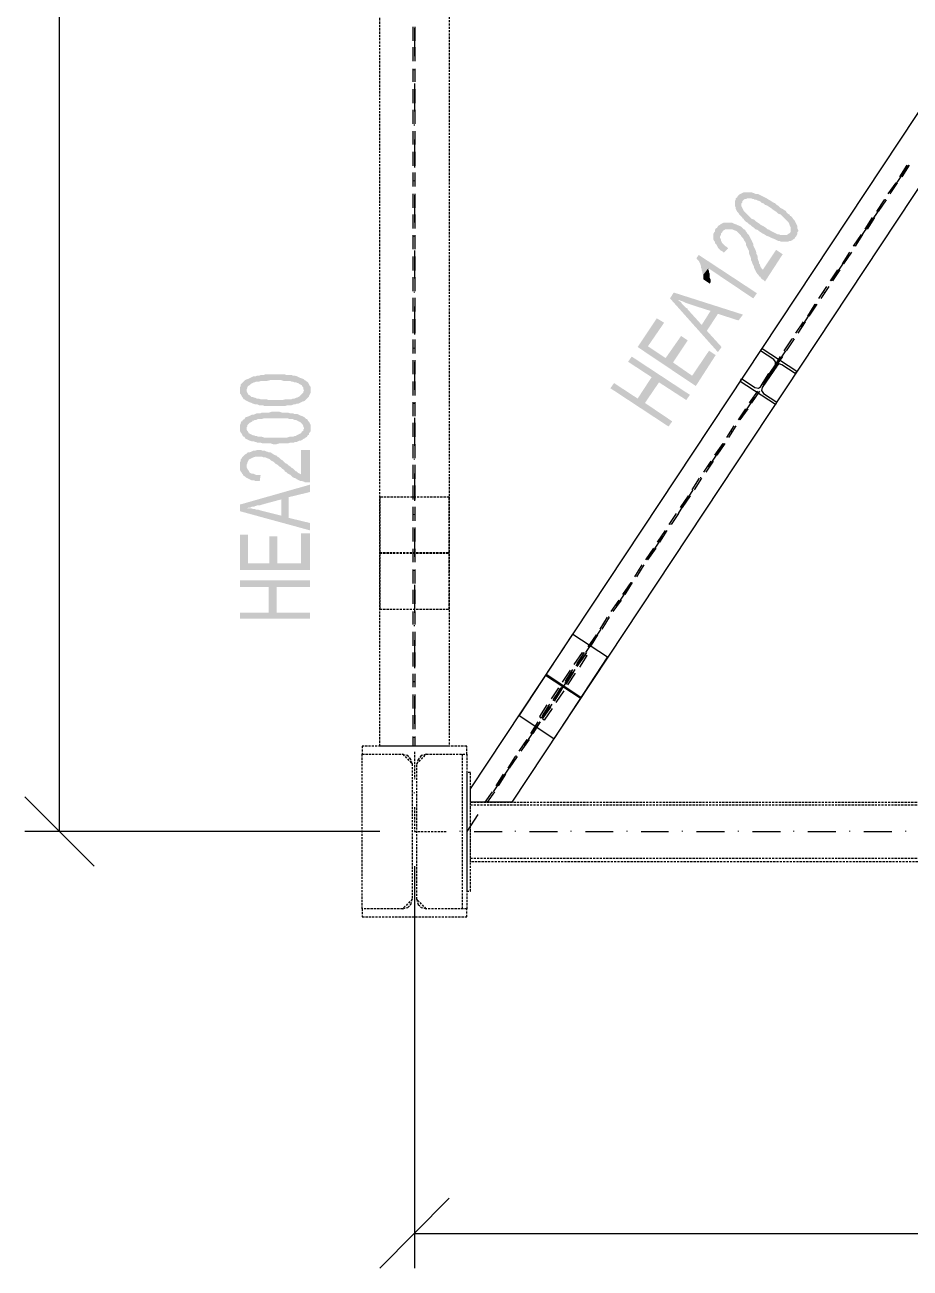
# Model space of a CAD drawing. Header units: metres. Extents: x 11 to 152679, y -40 to 137873.
# Drawn here: x 67432 to 69976, y 34102 to 37676 of the extents above; entities that cross this region are included whole.
import ezdxf

# ---------------------------------------------------------------- set-up
doc = ezdxf.new("R2010")
doc.units = ezdxf.units.M
doc.linetypes.add('HIDDEN', pattern=[9.525, 6.35, -3.175])
for name, color, linetype in [('CA3', 6, 'Continuous'), ('LAYER_1', 160, 'Continuous'), ('TR', 4, 'HIDDEN')]:
    doc.layers.add(name, color=color, linetype=linetype)

msp = doc.modelspace()

# ---------------------------------------------------------------- hatches: boundary and pattern name
at = {"layer": 'LAYER_1'}
for points in [[(69478.9567, 37179.2886), (69476.8897, 37179.2886), (69474.7537, 37175.0511), (69474.7537, 37172.9324), (69472.6522, 37168.6949), (69472.6522, 37155.9998), (69474.7537, 37151.7623), (69474.7537, 37147.5248), (69476.8897, 37143.3046), (69493.8051, 37168.6949), (69495.9411, 37170.8137), (69498.0426, 37172.9324), (69502.28, 37175.0511), (69504.416, 37175.0511), (69508.619, 37177.1699), (69519.2299, 37177.1699), (69523.4329, 37175.0511), (69527.6704, 37175.0511), (69529.8064, 37172.9324), (69534.0438, 37172.9324), (69538.2813, 37170.8137), (69544.6203, 37168.6949), (69548.8577, 37164.4575), (69555.1967, 37162.356), (69559.4342, 37158.1185), (69565.7732, 37155.9998), (69572.1466, 37151.7623), (69578.4856, 37147.5248), (69580.5871, 37145.4233), (69586.9605, 37141.1859), (69593.2995, 37136.9484), (69597.5369, 37132.7109), (69603.8759, 37130.5922), (69616.5883, 37117.897), (69618.6898, 37115.7783), (69622.9273, 37111.5408), (69625.0632, 37109.4393), (69627.1648, 37107.3206), (69629.2663, 37103.0831), (69631.4022, 37096.7269), (69633.5037, 37092.5067), (69633.5037, 37081.913), (69631.4022, 37077.6755), (69616.5883, 37052.2852), (69625.0632, 37052.2852), (69629.2663, 37054.4039), (69633.5037, 37054.4039), (69637.7067, 37056.5226), (69639.8772, 37058.6241), (69644.1146, 37060.7429), (69646.2161, 37064.9803), (69648.3521, 37067.0991), (69650.4536, 37071.3365), (69652.5551, 37075.5568), (69652.5551, 37079.7942), (69654.6911, 37081.913), (69654.6911, 37086.1505), (69652.5551, 37090.3879), (69652.5551, 37096.7269), (69650.4536, 37100.9644), (69648.3521, 37105.2018), (69646.2161, 37109.4393), (69644.1146, 37113.6595), (69639.8772, 37117.897), (69637.7067, 37122.1345), (69633.5037, 37126.3719), (69631.4022, 37126.3719), (69629.2663, 37130.5922), (69625.0632, 37132.7109), (69620.8258, 37136.9484), (69618.6898, 37141.1859), (69614.4524, 37143.3046), (69608.1134, 37147.5248), (69603.8759, 37149.6436), (69599.6384, 37153.881), (69593.2995, 37158.1185), (69589.062, 37162.356), (69584.7901, 37164.4575), (69580.5871, 37166.5762), (69574.2481, 37170.8137), (69570.0106, 37172.9324), (69563.6716, 37177.1699), (69538.2813, 37189.8651), (69531.8734, 37189.8651), (69527.6704, 37191.9838), (69521.3314, 37194.1025), (69498.0426, 37194.1025), (69485.3646, 37187.7463), (69483.2287, 37185.6276), (69481.1272, 37183.5088)], [(69476.8897, 37143.3046), (69478.9567, 37139.0671), (69483.2287, 37134.8296), (69485.3646, 37130.5922), (69493.8051, 37122.1345), (69493.8051, 37120.0157), (69498.0426, 37117.897), (69500.1785, 37113.6595), (69504.416, 37109.4393), (69508.619, 37107.3206), (69512.8565, 37103.0831), (69517.094, 37100.9644), (69521.3314, 37096.7269), (69527.6704, 37092.5067), (69531.8734, 37088.2692), (69538.2813, 37086.1505), (69540.3828, 37084.0317), (69546.7218, 37079.7942), (69553.0952, 37075.5568), (69557.3327, 37073.4553), (69563.6716, 37069.2178), (69570.0106, 37067.0991), (69578.4856, 37062.8616), (69584.7901, 37060.7429), (69589.062, 37058.6241), (69597.5369, 37054.4039), (69601.7744, 37054.4039), (69606.0119, 37052.2852), (69616.5883, 37052.2852), (69631.4022, 37077.6755), (69627.1648, 37075.5568), (69625.0632, 37073.4553), (69620.8258, 37071.3365), (69603.8759, 37071.3365), (69599.6384, 37073.4553), (69595.4354, 37073.4553), (69578.4856, 37081.913), (69572.1466, 37086.1505), (69565.7732, 37088.2692), (69561.5357, 37092.5067), (69555.1967, 37096.7269), (69546.7218, 37100.9644), (69544.6203, 37103.0831), (69531.8734, 37111.5408), (69527.6704, 37115.7783), (69521.3314, 37117.897), (69508.619, 37130.5922), (69506.5175, 37132.7109), (69502.28, 37136.9484), (69500.1785, 37139.0671), (69498.0426, 37141.1859), (69495.9411, 37145.4233), (69493.8051, 37149.6436), (69491.7036, 37153.881), (69491.7036, 37162.356), (69493.8051, 37164.4575), (69493.8051, 37168.6949)], [(69417.5996, 37090.3879), (69415.4981, 37086.1505), (69415.4981, 37081.913), (69413.3966, 37079.7942), (69411.2606, 37075.5568), (69411.2606, 37058.6241), (69413.3966, 37054.4039), (69415.4981, 37052.2852), (69415.4981, 37048.0477), (69419.7356, 37043.8102), (69421.8371, 37039.59), (69423.973, 37035.3525), (69432.448, 37026.8776), (69436.6854, 37024.7588), (69440.8884, 37020.5386), (69453.6008, 37033.2338), (69449.3634, 37037.4713), (69445.1259, 37039.59), (69436.6854, 37048.0477), (69434.5495, 37052.2852), (69432.448, 37056.5226), (69432.448, 37058.6241), (69430.312, 37062.8616), (69430.312, 37067.0991), (69432.448, 37071.3365), (69432.448, 37075.5568), (69434.5495, 37077.6755), (69453.6008, 37107.3206), (69440.8884, 37107.3206), (69432.448, 37103.0831), (69430.312, 37100.9644), (69426.0401, 37098.8456), (69423.973, 37096.7269), (69421.8371, 37092.5067)], [(69453.6008, 37107.3206), (69434.5495, 37077.6755), (69436.6854, 37079.7942), (69438.7869, 37084.0317), (69443.0244, 37086.1505), (69445.1259, 37088.2692), (69464.1773, 37088.2692), (69468.4148, 37086.1505), (69474.7537, 37084.0317), (69478.9567, 37081.913), (69481.1272, 37079.7942), (69489.6021, 37071.3365), (69491.7036, 37067.0991), (69495.9411, 37062.8616), (69498.0426, 37058.6241), (69500.1785, 37054.4039), (69502.28, 37052.2852), (69504.416, 37048.0477), (69504.416, 37043.8102), (69506.5175, 37039.59), (69508.619, 37035.3525), (69510.755, 37031.1151), (69512.8565, 37026.8776), (69512.8565, 37020.5386), (69514.9924, 37014.1824), (69517.094, 37009.9449), (69519.2299, 37003.606), (69519.2299, 36999.3685), (69521.3314, 36995.131), (69523.4329, 36988.7748), (69525.5689, 36984.5546), (69527.6704, 36980.3171), (69527.6704, 36978.1984), (69531.8734, 36969.7234), (69536.1453, 36961.2657), (69540.3828, 36957.0283), (69542.5188, 36952.7908), (69546.7218, 36950.6893), (69546.7218, 36948.5706), (69550.9592, 36944.3331), (69555.1967, 36942.2144), (69559.4342, 36937.9769), (69610.2493, 37016.3011), (69591.198, 37028.9963), (69553.0952, 36971.8422), (69548.8577, 36976.0796), (69546.7218, 36980.3171), (69544.6203, 36984.5546), (69544.6203, 36986.6733), (69542.5188, 36988.7748), (69542.5188, 36993.0123), (69540.3828, 36997.2498), (69538.2813, 37003.606), (69538.2813, 37007.8262), (69536.1453, 37016.3011), (69534.0438, 37016.3011), (69534.0438, 37022.6401), (69531.8734, 37028.9963), (69527.6704, 37037.4713), (69525.5689, 37041.6915), (69525.5689, 37045.929), (69523.4329, 37050.1664), (69521.3314, 37054.4039), (69521.3314, 37056.5226), (69519.2299, 37058.6241), (69517.094, 37062.8616), (69514.9924, 37067.0991), (69512.8565, 37071.3365), (69508.619, 37075.5568), (69506.5175, 37079.7942), (69504.416, 37081.913), (69502.28, 37086.1505), (69498.0426, 37088.2692), (69493.8051, 37092.5067), (69489.6021, 37096.7269), (69487.4661, 37096.7269), (69483.2287, 37098.8456), (69478.9567, 37100.9644), (69472.6522, 37103.0831), (69464.1773, 37107.3206), (69459.9398, 37107.3206)], [(69368.9204, 37014.1824), (69362.5814, 37005.7075), (69362.5814, 37003.606), (69364.6829, 37001.4872), (69368.9204, 36997.2498), (69373.1234, 36988.7748), (69375.2938, 36982.4359), (69375.2938, 36978.1984), (69377.3953, 36973.9609), (69377.3953, 36969.7234), (69379.5313, 36965.5032), (69379.5313, 36961.2657), (69381.6328, 36957.0283), (69396.4467, 36976.0796), (69525.5689, 36889.2977), (69536.1453, 36904.1116)], [(69381.6328, 36957.0283), (69381.6328, 36944.3331), (69400.6842, 36931.6379), (69402.7857, 36935.8582), (69402.7857, 36944.3331), (69400.6842, 36948.5706), (69400.6842, 36959.147), (69398.5827, 36963.3845), (69398.5827, 36967.6219), (69396.4467, 36971.8422), (69396.4467, 36976.0796)], [(69296.9524, 36906.2303), (69286.3759, 36889.2977), (69423.973, 36734.7852), (69434.5495, 36749.5991), (69392.2092, 36796.1595), (69423.973, 36844.856), (69377.3953, 36813.0922), (69337.1911, 36857.5511), (69337.1911, 36859.6699), (69332.9536, 36861.7886), (69324.4787, 36870.2463), (69320.2067, 36874.4838), (69318.1397, 36878.7213), (69313.9022, 36880.84), (69309.6648, 36885.0602)], [(69296.9524, 36906.2303), (69309.6648, 36885.0602), (69311.7663, 36885.0602), (69316.0037, 36882.9415), (69322.3772, 36880.84), (69326.6146, 36878.7213), (69330.8521, 36876.6025), (69337.1911, 36874.4838), (69343.53, 36872.3651), (69349.869, 36870.2463), (69402.7857, 36853.3137), (69377.3953, 36813.0922), (69423.973, 36844.856), (69483.2287, 36825.8046), (69495.9411, 36842.7372)], [(69248.2732, 36832.1436), (69193.255, 36749.5991), (69360.4799, 36637.4095), (69417.5996, 36726.3102), (69398.5827, 36739.0226), (69349.869, 36667.0546), (69294.8508, 36705.1401), (69337.1911, 36768.6505), (69318.1397, 36781.3456), (69273.698, 36717.8525), (69222.8828, 36751.7178), (69269.4605, 36819.4484)], [(69176.3051, 36722.09), (69165.7287, 36707.2588), (69233.4592, 36662.8171), (69193.255, 36601.4255), (69254.6466, 36648.0032), (69332.9536, 36597.2053), (69343.53, 36612.0192)], [(68050.2067, 36624.7144), (68050.2067, 36616.2567), (68052.3772, 36614.1379), (68054.4787, 36609.9005), (68056.6146, 36605.663), (68058.7161, 36603.5442), (68060.8521, 36599.3068), (68062.9536, 36599.3068), (68065.0551, 36597.2053), (68069.2926, 36595.0865), (68069.2926, 36626.8331), (68071.4285, 36631.0706), (68071.4285, 36633.1893), (68073.53, 36637.4095), (68077.7675, 36639.5283), (68082.005, 36643.7657), (68090.4799, 36648.0032), (68092.5814, 36648.0032), (68096.8189, 36650.1219), (68105.2938, 36650.1219), (68111.6328, 36652.2234), (68128.5827, 36652.2234), (68137.0232, 36654.3422), (68168.7869, 36654.3422), (68175.1259, 36652.2234), (68194.1773, 36652.2234), (68198.4148, 36650.1219), (68202.6522, 36650.1219), (68206.8897, 36648.0032), (68211.1272, 36648.0032), (68215.3646, 36645.8845), (68217.4661, 36645.8845), (68219.6021, 36643.7657), (68228.0426, 36639.5283), (68230.1785, 36635.2908), (68232.28, 36633.1893), (68232.28, 36628.9518), (68234.416, 36624.7144), (68236.5175, 36595.0865), (68238.619, 36597.2053), (68242.8565, 36601.4255), (68244.9924, 36603.5442), (68249.2299, 36607.7817), (68249.2299, 36609.9005), (68251.3314, 36614.1379), (68253.4329, 36618.3582), (68253.4329, 36635.2908), (68251.3314, 36637.4095), (68249.2299, 36641.647), (68247.094, 36645.8845), (68244.9924, 36648.0032), (68242.8565, 36650.1219), (68240.755, 36652.2234), (68236.5175, 36654.3422), (68234.416, 36656.4609), (68230.1785, 36658.5796), (68223.8051, 36660.6984), (68215.3646, 36664.9359), (68208.9567, 36667.0546), (68202.6522, 36667.0546), (68198.4148, 36669.1733), (68183.6008, 36669.1733), (68177.2619, 36671.2748), (68124.3452, 36671.2748), (68117.9718, 36669.1733), (68109.5313, 36669.1733), (68105.2938, 36667.0546), (68098.9204, 36667.0546), (68094.6829, 36664.9359), (68088.344, 36664.9359), (68075.666, 36658.5796), (68069.2926, 36656.4609), (68065.0551, 36654.3422), (68062.9536, 36652.2234), (68058.7161, 36648.0032), (68056.6146, 36645.8845), (68054.4787, 36643.7657), (68052.3772, 36641.647), (68052.3772, 36637.4095), (68050.2067, 36633.1893), (68050.2067, 36628.9518)], [(69125.5244, 36645.8845), (69114.948, 36631.0706), (69282.1384, 36520.9998), (69292.7493, 36535.8137), (69214.3734, 36588.7303), (69254.6466, 36648.0032), (69193.255, 36601.4255)], [(68069.2926, 36595.0865), (68077.7675, 36590.8491), (68084.1065, 36588.7303), (68088.344, 36586.6116), (68094.6829, 36584.4929), (68101.0564, 36584.4929), (68105.2938, 36582.3741), (68115.8703, 36582.3741), (68120.1077, 36580.2726), (68181.4993, 36580.2726), (68187.8383, 36582.3741), (68198.4148, 36582.3741), (68204.7537, 36584.4929), (68208.9567, 36584.4929), (68213.2287, 36586.6116), (68217.4661, 36586.6116), (68230.1785, 36592.9678), (68232.28, 36592.9678), (68236.5175, 36595.0865), (68234.416, 36624.7144), (68232.28, 36620.4769), (68232.28, 36618.3582), (68228.0426, 36614.1379), (68225.9411, 36612.0192), (68221.7036, 36607.7817), (68213.2287, 36603.5442), (68211.1272, 36603.5442), (68206.8897, 36601.4255), (68202.6522, 36601.4255), (68198.4148, 36599.3068), (68181.4993, 36599.3068), (68173.0244, 36597.2053), (68132.7857, 36597.2053), (68126.4467, 36599.3068), (68109.5313, 36599.3068), (68103.1234, 36601.4255), (68098.9204, 36601.4255), (68094.6829, 36603.5442), (68090.4799, 36603.5442), (68088.344, 36605.663), (68084.1065, 36605.663), (68079.869, 36609.9005), (68075.666, 36612.0192), (68073.53, 36614.1379), (68071.4285, 36618.3582), (68069.2926, 36622.5956), (68069.2926, 36624.7144)], [(68050.2067, 36516.7623), (68050.2067, 36508.3046), (68052.3772, 36504.0671), (68054.4787, 36501.9484), (68056.6146, 36497.7109), (68058.7161, 36493.4734), (68060.8521, 36491.3719), (68062.9536, 36491.3719), (68065.0551, 36487.1345), (68069.2926, 36485.0157), (68069.2926, 36518.881), (68071.4285, 36520.9998), (68071.4285, 36525.2372), (68073.53, 36527.356), (68077.7675, 36531.5762), (68086.2424, 36535.8137), (68086.2424, 36537.9324), (68090.4799, 36537.9324), (68092.5814, 36540.0511), (68096.8189, 36540.0511), (68101.0564, 36542.1699), (68111.6328, 36542.1699), (68117.9718, 36544.2886), (68187.8383, 36544.2886), (68194.1773, 36542.1699), (68202.6522, 36542.1699), (68206.8897, 36540.0511), (68211.1272, 36540.0511), (68215.3646, 36537.9324), (68217.4661, 36535.8137), (68219.6021, 36535.8137), (68223.8051, 36533.6949), (68228.0426, 36529.4575), (68230.1785, 36527.356), (68232.28, 36523.1185), (68232.28, 36520.9998), (68234.416, 36516.7623), (68236.5175, 36487.1345), (68238.619, 36489.2532), (68242.8565, 36491.3719), (68244.9924, 36495.5922), (68249.2299, 36497.7109), (68249.2299, 36501.9484), (68251.3314, 36504.0671), (68253.4329, 36508.3046), (68253.4329, 36525.2372), (68251.3314, 36529.4575), (68249.2299, 36533.6949), (68247.094, 36535.8137), (68244.9924, 36540.0511), (68242.8565, 36542.1699), (68240.755, 36542.1699), (68236.5175, 36546.3901), (68234.416, 36548.5088), (68230.1785, 36550.6276), (68223.8051, 36552.7463), (68215.3646, 36556.9838), (68206.8897, 36556.9838), (68202.6522, 36559.1025), (68194.1773, 36559.1025), (68187.8383, 36561.2213), (68170.8884, 36561.2213), (68164.5495, 36563.34), (68141.2606, 36563.34), (68134.9216, 36561.2213), (68113.7688, 36561.2213), (68109.5313, 36559.1025), (68098.9204, 36559.1025), (68094.6829, 36556.9838), (68088.344, 36554.8651), (68084.1065, 36554.8651), (68075.666, 36550.6276), (68069.2926, 36548.5088), (68065.0551, 36546.3901), (68062.9536, 36542.1699), (68058.7161, 36540.0511), (68056.6146, 36535.8137), (68054.4787, 36535.8137), (68052.3772, 36531.5762), (68052.3772, 36529.4575), (68050.2067, 36525.2372), (68050.2067, 36520.9998)], [(68069.2926, 36485.0157), (68077.7675, 36480.7783), (68084.1065, 36478.6595), (68088.344, 36478.6595), (68094.6829, 36476.5408), (68096.8189, 36476.5408), (68101.0564, 36474.4393), (68109.5313, 36474.4393), (68115.8703, 36472.3206), (68139.1591, 36472.3206), (68145.4981, 36470.2018), (68156.0401, 36470.2018), (68162.448, 36472.3206), (68187.8383, 36472.3206), (68194.1773, 36474.4393), (68204.7537, 36474.4393), (68208.9567, 36476.5408), (68213.2287, 36476.5408), (68221.7036, 36480.7783), (68225.9411, 36480.7783), (68230.1785, 36482.897), (68232.28, 36485.0157), (68236.5175, 36487.1345), (68234.416, 36516.7623), (68234.416, 36514.6436), (68232.28, 36512.5248), (68232.28, 36508.3046), (68228.0426, 36506.1859), (68225.9411, 36501.9484), (68213.2287, 36495.5922), (68211.1272, 36493.4734), (68206.8897, 36493.4734), (68202.6522, 36491.3719), (68192.0758, 36491.3719), (68185.7024, 36489.2532), (68120.1077, 36489.2532), (68113.7688, 36491.3719), (68103.1234, 36491.3719), (68098.9204, 36493.4734), (68094.6829, 36493.4734), (68090.4799, 36495.5922), (68088.344, 36495.5922), (68075.666, 36501.9484), (68073.53, 36506.1859), (68071.4285, 36508.3046), (68069.2926, 36512.5248), (68069.2926, 36516.7623)], [(68050.2067, 36408.8102), (68050.2067, 36396.1151), (68052.3772, 36391.8776), (68054.4787, 36389.7588), (68056.6146, 36385.5386), (68058.7161, 36383.4199), (68060.8521, 36379.1824), (68065.0551, 36377.0637), (68067.1911, 36374.9449), (68084.1065, 36366.4872), (68090.4799, 36366.4872), (68094.6829, 36364.3685), (68107.3953, 36364.3685), (68109.5313, 36381.3011), (68098.9204, 36381.3011), (68092.5814, 36383.4199), (68088.344, 36385.5386), (68084.1065, 36385.5386), (68079.869, 36387.6401), (68077.7675, 36389.7588), (68075.666, 36393.9963), (68073.53, 36396.1151), (68071.4285, 36400.3525), (68069.2926, 36404.59), (68069.2926, 36442.6755), (68065.0551, 36440.5568), (68062.9536, 36438.4553), (68058.7161, 36434.2178), (68056.6146, 36432.0991), (68054.4787, 36427.8616), (68052.3772, 36425.7429), (68052.3772, 36421.5226), (68050.2067, 36417.2852), (68050.2067, 36413.0477)], [(68069.2926, 36442.6755), (68069.2926, 36408.8102), (68069.2926, 36410.929), (68071.4285, 36415.1664), (68071.4285, 36417.2852), (68073.53, 36421.5226), (68075.666, 36425.7429), (68088.344, 36432.0991), (68094.6829, 36434.2178), (68113.7688, 36434.2178), (68117.9718, 36432.0991), (68124.3452, 36432.0991), (68128.5827, 36429.9803), (68134.9216, 36427.8616), (68137.0232, 36425.7429), (68139.1591, 36423.6241), (68147.5996, 36419.4039), (68149.7356, 36417.2852), (68153.973, 36413.0477), (68158.2105, 36410.929), (68162.448, 36406.6915), (68166.6854, 36404.59), (68170.8884, 36400.3525), (68177.2619, 36396.1151), (68179.3634, 36391.8776), (68183.6008, 36389.7588), (68187.8383, 36385.5386), (68196.3132, 36381.3011), (68200.5163, 36377.0637), (68202.6522, 36374.9449), (68206.8897, 36372.8262), (68208.9567, 36372.8262), (68215.3646, 36368.606), (68223.8051, 36364.3685), (68228.0426, 36364.3685), (68234.416, 36362.2498), (68238.619, 36360.131), (68251.3314, 36360.131), (68251.3314, 36453.2692), (68225.9411, 36453.2692), (68225.9411, 36383.4199), (68217.4661, 36387.6401), (68213.2287, 36391.8776), (68211.1272, 36391.8776), (68208.9567, 36393.9963), (68206.8897, 36396.1151), (68202.6522, 36400.3525), (68198.4148, 36402.4713), (68194.1773, 36406.6915), (68187.8383, 36410.929), (68187.8383, 36413.0477), (68181.4993, 36415.1664), (68173.0244, 36423.6241), (68168.7869, 36425.7429), (68166.6854, 36427.8616), (68162.448, 36432.0991), (68158.2105, 36434.2178), (68156.0401, 36436.3365), (68153.973, 36438.4553), (68151.8371, 36438.4553), (68147.5996, 36440.5568), (68141.2606, 36444.7942), (68137.0232, 36446.913), (68132.7857, 36446.913), (68128.5827, 36449.0317), (68126.4467, 36449.0317), (68122.2092, 36451.1505), (68115.8703, 36451.1505), (68111.6328, 36453.2692), (68098.9204, 36453.2692), (68092.5814, 36451.1505), (68088.344, 36451.1505), (68084.1065, 36449.0317), (68077.7675, 36446.913), (68073.53, 36446.913)], [(68050.2067, 36296.6379), (68071.4285, 36286.0442), (68075.666, 36288.163), (68079.869, 36288.163), (68084.1065, 36290.2817), (68090.4799, 36290.2817), (68094.6829, 36292.4005), (68101.0564, 36294.5192), (68107.3953, 36294.5192), (68113.7688, 36296.6379), (68168.7869, 36311.4518), (68168.7869, 36264.8741), (68189.9398, 36317.7908), (68251.3314, 36332.6219), (68251.3314, 36353.7748)], [(68050.2067, 36296.6379), (68050.2067, 36277.5865), (68251.3314, 36222.5511), (68251.3314, 36243.7213), (68189.9398, 36258.5352), (68189.9398, 36317.7908), (68168.7869, 36264.8741), (68109.5313, 36279.7053), (68103.1234, 36281.8068), (68098.9204, 36281.8068), (68092.5814, 36283.9255), (68088.344, 36283.9255), (68082.005, 36286.0442), (68071.4285, 36286.0442)], [(68050.2067, 36209.856), (68050.2067, 36108.2429), (68251.3314, 36108.2429), (68251.3314, 36214.0762), (68225.9411, 36214.0762), (68225.9411, 36127.2942), (68158.2105, 36127.2942), (68158.2105, 36205.6185), (68134.9216, 36205.6185), (68134.9216, 36127.2942), (68073.53, 36127.2942), (68073.53, 36209.856)], [(68050.2067, 36078.6151), (68050.2067, 36059.5637), (68132.7857, 36059.5637), (68132.7857, 35985.4769), (68156.0401, 36059.5637), (68251.3314, 36059.5637), (68251.3314, 36078.6151)], [(68050.2067, 35985.4769), (68050.2067, 35968.5442), (68251.3314, 35968.5442), (68251.3314, 35985.4769), (68156.0401, 35985.4769), (68156.0401, 36059.5637), (68132.7857, 35985.4769)]]:
    msp.add_hatch(color=7, dxfattribs=at).paths.add_polyline_path(points, is_closed=False)

# ---------------------------------------------------------------- linework, layer by layer
at = {"layer": 'CA3'}
msp.add_lwpolyline([(68712.7675, 35479.5991), (72215.844, 40771.2657), (72334.3897, 40771.2657), (72334.3897, 40733.163), (68831.3132, 35441.4963), (68712.7675, 35441.4963)], close=True, dxfattribs=at)
at = {"layer": 'LAYER_1', "color": 7}
for p, q in [((67531.6854, 35356.8331), (67531.6854, 40855.929)), ((68547.6785, 37630.131), (68547.6785, 37670.3525)), ((68554.0175, 37630.131), (68554.0175, 37670.3525)), ((68551.916, 37666.1151), (68551.916, 37585.6893)), ((68547.6785, 37570.8582), (68547.6785, 37611.0796)), ((68554.0175, 37570.8582), (68554.0175, 37611.0796)), ((68547.6785, 37511.6025), (68547.6785, 37549.7053)), ((68551.916, 37545.4678), (68551.916, 37547.5865)), ((68554.0175, 37511.6025), (68554.0175, 37549.7053)), ((68551.916, 37507.3651), (68551.916, 37426.9393)), ((68547.6785, 37450.2109), (68547.6785, 37490.4324)), ((68554.0175, 37450.2109), (68554.0175, 37490.4324)), ((68547.6785, 37390.9553), (68547.6785, 37431.1595)), ((68554.0175, 37390.9553), (68554.0175, 37431.1595)), ((68551.916, 37386.7178), (68551.916, 37388.8365)), ((68547.6785, 37331.6824), (68547.6785, 37369.7852)), ((68554.0175, 37331.6824), (68554.0175, 37369.7852)), ((68551.916, 37346.4963), (68551.916, 37266.0706)), ((68547.6785, 37270.2908), (68547.6785, 37310.5123)), ((68554.0175, 37270.2908), (68554.0175, 37310.5123)), ((68547.6785, 37211.0352), (68547.6785, 37251.2567)), ((68554.0175, 37211.0352), (68554.0175, 37251.2567)), ((69972.1911, 37272.4095), (69927.7493, 37206.7977)), ((69946.7663, 37238.5442), (69967.9536, 37272.4095)), ((69953.1397, 37238.5442), (69974.2926, 37272.4095)), ((68551.916, 37225.8491), (68551.916, 37227.9678)), ((69912.9354, 37189.8651), (69936.1898, 37221.6116)), ((69919.2744, 37189.8651), (69940.4273, 37221.6116)), ((68547.6785, 37149.6436), (68547.6785, 37189.8651)), ((68551.916, 37185.6276), (68551.916, 37107.3206)), ((68554.0175, 37149.6436), (68554.0175, 37189.8651)), ((69881.1716, 37139.0671), (69902.2901, 37172.9324)), ((69885.4091, 37139.0671), (69908.698, 37172.9324)), ((69904.4605, 37172.9324), (69904.4605, 37175.0511)), ((69883.2732, 37139.0671), (69838.8314, 37073.4553)), ((68547.6785, 37090.3879), (68547.6785, 37130.5922)), ((68554.0175, 37090.3879), (68554.0175, 37130.5922)), ((69847.3064, 37088.2692), (69868.4592, 37122.1345)), ((69853.6453, 37088.2692), (69874.8327, 37122.1345)), ((68547.6785, 37031.1151), (68547.6785, 37071.3365)), ((68551.916, 37067.0991), (68551.916, 37069.2178)), ((68554.0175, 37031.1151), (68554.0175, 37071.3365)), ((69813.4411, 37039.59), (69836.7299, 37073.4553)), ((69819.78, 37039.59), (69840.9329, 37073.4553)), ((68551.916, 37026.8776), (68551.916, 36946.4518)), ((69817.6785, 37039.59), (69817.6785, 37041.6915)), ((68547.6785, 36969.7234), (68547.6785, 37009.9449)), ((68554.0175, 36969.7234), (68554.0175, 37009.9449)), ((69794.3897, 37005.7075), (69749.948, 36940.0956)), ((69781.6773, 36988.7748), (69802.8646, 37022.6401)), ((69785.9148, 36988.7748), (69809.2036, 37022.6401)), ((69747.812, 36940.0956), (69768.9993, 36971.8422)), ((69754.1854, 36940.0956), (69775.3383, 36971.8422)), ((68547.6785, 36910.4678), (68547.6785, 36950.6893)), ((68554.0175, 36910.4678), (68554.0175, 36950.6893)), ((69713.9467, 36889.2977), (69737.2356, 36923.163)), ((69720.2857, 36889.2977), (69743.5401, 36923.163)), ((68547.6785, 36851.1949), (68547.6785, 36891.4164)), ((68551.916, 36906.2303), (68551.916, 36908.3491)), ((68554.0175, 36851.1949), (68554.0175, 36891.4164)), ((69728.7606, 36906.2303), (69728.7606, 36908.3491)), ((68551.916, 36866.0088), (68551.916, 36785.5831)), ((69705.4718, 36872.3651), (69663.166, 36806.7532)), ((69682.1829, 36838.4998), (69703.3703, 36872.3651)), ((69686.4204, 36838.4998), (69709.7092, 36872.3651)), ((68547.6785, 36789.8206), (68547.6785, 36830.0248)), ((68554.0175, 36789.8206), (68554.0175, 36830.0248)), ((69648.3521, 36789.8206), (69669.505, 36821.5671)), ((69654.6911, 36789.8206), (69675.844, 36821.5671)), ((68547.6785, 36730.5477), (68547.6785, 36770.7692)), ((68551.916, 36745.3616), (68551.916, 36747.4803)), ((68554.0175, 36730.5477), (68554.0175, 36770.7692)), ((69614.4524, 36739.0226), (69637.7067, 36772.8879)), ((69620.8258, 36739.0226), (69644.1146, 36772.8879)), ((69639.8772, 36772.8879), (69639.8772, 36775.0067)), ((68547.6785, 36671.2748), (68547.6785, 36711.4963)), ((68551.916, 36707.2588), (68551.916, 36626.8331)), ((68554.0175, 36671.2748), (68554.0175, 36711.4963)), ((69618.6898, 36739.0226), (69574.2481, 36673.3936)), ((69582.723, 36688.2075), (69603.8759, 36722.09)), ((69586.9605, 36688.2075), (69610.2493, 36722.09)), ((69548.8577, 36639.5283), (69570.0106, 36673.3936)), ((69555.1967, 36639.5283), (69576.3496, 36673.3936)), ((68547.6785, 36609.9005), (68547.6785, 36650.1219)), ((68554.0175, 36609.9005), (68554.0175, 36650.1219)), ((69550.9592, 36639.5283), (69550.9592, 36641.647)), ((69529.8064, 36605.663), (69485.3646, 36540.0511)), ((69514.9924, 36588.7303), (69538.2813, 36622.5956)), ((69521.3314, 36588.7303), (69544.6203, 36622.5956)), ((68547.6785, 36550.6276), (68547.6785, 36590.8491)), ((68551.916, 36586.6116), (68551.916, 36588.7303)), ((68554.0175, 36550.6276), (68554.0175, 36590.8491)), ((69483.2287, 36540.0511), (69504.416, 36571.7977)), ((69487.4661, 36540.0511), (69510.755, 36571.7977)), ((68547.6785, 36491.3719), (68547.6785, 36531.5762)), ((68551.916, 36546.3901), (68551.916, 36465.9644)), ((68554.0175, 36491.3719), (68554.0175, 36531.5762)), ((69449.3634, 36489.2532), (69470.5163, 36523.1185)), ((69455.7024, 36489.2532), (69476.8897, 36523.1185)), ((69464.1773, 36506.1859), (69464.1773, 36508.3046)), ((68547.6785, 36429.9803), (68547.6785, 36470.2018)), ((68554.0175, 36429.9803), (68554.0175, 36470.2018)), ((69440.8884, 36472.3206), (69396.4467, 36404.59)), ((69415.4981, 36438.4553), (69438.7869, 36472.3206)), ((69421.8371, 36438.4553), (69445.1259, 36472.3206)), ((68551.916, 36425.7429), (68551.916, 36427.8616)), ((69383.7688, 36389.7588), (69404.9216, 36421.5226)), ((69390.1077, 36389.7588), (69411.2606, 36421.5226)), ((68547.6785, 36370.7075), (68547.6785, 36410.929)), ((68551.916, 36385.5386), (68551.916, 36307.2144)), ((68554.0175, 36370.7075), (68554.0175, 36410.929)), ((68547.6785, 36311.4518), (68547.6785, 36351.6733)), ((68554.0175, 36311.4518), (68554.0175, 36351.6733)), ((69349.869, 36338.9609), (69371.0564, 36372.8262)), ((69356.2424, 36338.9609), (69377.3953, 36372.8262)), ((69375.2938, 36372.8262), (69375.2938, 36374.9449)), ((69352.005, 36338.9609), (69309.6648, 36271.2303)), ((69316.0037, 36288.163), (69339.2926, 36322.0283)), ((69322.3772, 36288.163), (69345.666, 36322.0283)), ((68547.6785, 36250.0602), (68547.6785, 36290.2817)), ((68554.0175, 36250.0602), (68554.0175, 36290.2817)), ((68551.916, 36266.9929), (68551.916, 36269.1116)), ((69284.2744, 36239.4838), (69305.4273, 36271.2303)), ((69286.3759, 36239.4838), (69286.3759, 36241.6025)), ((69290.6134, 36239.4838), (69311.7663, 36271.2303)), ((68547.6785, 36190.8046), (68547.6785, 36231.0088)), ((68551.916, 36226.7886), (68551.916, 36146.3456)), ((68554.0175, 36190.8046), (68554.0175, 36231.0088)), ((69265.223, 36205.6185), (69220.7813, 36137.8879)), ((69250.4091, 36188.6859), (69273.698, 36222.5511)), ((69256.7481, 36188.6859), (69277.9354, 36222.5511)), ((68547.6785, 36131.5317), (68547.6785, 36169.6345)), ((68554.0175, 36131.5317), (68554.0175, 36169.6345)), ((69216.5438, 36137.8879), (69239.8327, 36171.7532)), ((69222.8828, 36137.8879), (69246.1716, 36171.7532)), ((68547.6785, 36070.1401), (68547.6785, 36110.3616)), ((68551.916, 36106.1241), (68551.916, 36108.2429)), ((68554.0175, 36070.1401), (68554.0175, 36110.3616)), ((69184.78, 36089.1915), (69205.9329, 36123.0568)), ((69191.119, 36089.1915), (69212.3064, 36123.0568)), ((69197.4924, 36106.1241), (69197.4924, 36108.2429)), ((68551.916, 36065.9199), (68551.916, 35985.4769)), ((69176.3051, 36072.2588), (69131.8634, 36004.5283)), ((69150.9148, 36038.3936), (69174.2036, 36072.2588)), ((69157.2537, 36038.3936), (69178.4411, 36072.2588)), ((68547.6785, 36010.8845), (68547.6785, 36051.106)), ((68554.0175, 36010.8845), (68554.0175, 36051.106)), ((69117.0495, 35989.7144), (69140.3383, 36021.4609)), ((69123.3884, 35989.7144), (69146.6773, 36021.4609)), ((68547.6785, 35951.6116), (68547.6785, 35989.7144)), ((68554.0175, 35951.6116), (68554.0175, 35989.7144)), ((69085.2857, 35938.9164), (69106.473, 35972.7817)), ((69091.6591, 35938.9164), (69112.812, 35972.7817)), ((69110.7105, 35972.7817), (69110.7105, 35974.9005)), ((68547.6785, 35890.2372), (68547.6785, 35930.4415)), ((68551.916, 35947.3741), (68551.916, 35949.4929)), ((68554.0175, 35890.2372), (68554.0175, 35930.4415)), ((69087.4216, 35938.9164), (69042.9799, 35871.1859)), ((69051.4204, 35888.1185), (69074.7092, 35921.9838)), ((69057.7938, 35888.1185), (69078.9467, 35921.9838)), ((68551.916, 35907.1699), (68551.916, 35826.7269)), ((68547.6785, 35830.9644), (68547.6785, 35871.1859)), ((68554.0175, 35830.9644), (68554.0175, 35871.1859)), ((69011.2161, 35837.3206), (69034.505, 35871.1859)), ((69019.6911, 35839.4393), (69040.844, 35871.1859)), ((69019.6911, 35830.9644), (69042.9799, 35864.8296)), ((69023.9285, 35839.4393), (69047.1829, 35871.1859)), ((68977.3508, 35786.5226), (69000.6397, 35820.3879)), ((69004.8772, 35816.1505), (68983.6898, 35784.4039)), ((68985.8258, 35788.6241), (69006.9787, 35822.5067)), ((68987.9273, 35780.1664), (69009.1146, 35814.0317)), ((68992.1648, 35788.6241), (69013.3521, 35822.5067)), ((69013.3521, 35811.913), (68992.1648, 35778.0477)), ((69021.7926, 35839.4393), (69021.7926, 35841.5408)), ((68547.6785, 35771.6915), (68547.6785, 35809.7942)), ((68551.916, 35786.5226), (68551.916, 35788.6241)), ((68554.0175, 35771.6915), (68554.0175, 35809.7942)), ((69028.166, 35739.9449), (68928.6716, 35805.5568)), ((69030.2675, 35742.0637), (68930.7732, 35807.6755)), ((69000.6397, 35805.5568), (68956.198, 35737.8262)), ((68547.6785, 35710.3171), (68547.6785, 35750.5386)), ((68551.916, 35746.3011), (68551.916, 35665.8582)), ((68554.0175, 35710.3171), (68554.0175, 35750.5386)), ((68945.5871, 35737.8262), (68966.7744, 35769.59)), ((68971.0119, 35767.4713), (68949.7901, 35733.606)), ((68951.9605, 35737.8262), (68975.2493, 35771.6915)), ((68954.062, 35731.4872), (68975.2493, 35765.3525)), ((68958.2995, 35737.8262), (68979.4524, 35771.6915)), ((68981.5883, 35761.1151), (68958.2995, 35727.2498)), ((68920.1967, 35689.147), (68941.3496, 35723.0123)), ((68924.4342, 35689.147), (68947.723, 35723.0123)), ((68932.9091, 35706.0796), (68932.9091, 35708.1984)), ((68547.6785, 35651.0442), (68547.6785, 35691.2657)), ((68554.0175, 35651.0442), (68554.0175, 35691.2657)), ((68911.7218, 35672.2144), (68867.28, 35604.4838)), ((68886.3314, 35638.3491), (68907.5188, 35672.2144)), ((68892.6704, 35638.3491), (68913.8577, 35672.2144)), ((68547.6785, 35602.3651), (68547.6785, 35629.8741)), ((68554.0175, 35602.3651), (68554.0175, 35629.8741)), ((68852.4661, 35587.5511), (68875.755, 35621.4164)), ((68858.8051, 35587.5511), (68882.094, 35621.4164)), ((68820.7024, 35538.8719), (68841.8897, 35572.7372)), ((68824.9398, 35538.8719), (68848.2287, 35572.7372)), ((68843.9567, 35572.7372), (68843.9567, 35574.856)), ((68822.8383, 35538.8719), (68778.3966, 35471.1241)), ((68786.8371, 35488.0568), (68808.0244, 35521.9393)), ((68793.2105, 35488.0568), (68814.3634, 35521.9393)), ((67432.1911, 35456.3102), (67631.1453, 35257.356)), ((68755.1077, 35441.4963), (68776.2606, 35471.1241)), ((68761.4467, 35441.4963), (68782.5996, 35471.1241)), ((68757.2092, 35439.3776), (68757.2092, 35441.4963)), ((68733.9204, 35405.5123), (68702.1911, 35356.8331)), ((68452.4216, 35356.8331), (67432.1911, 35356.8331)), ((68723.344, 35356.8331), (68803.7869, 35356.8331)), ((68841.8897, 35356.8331), (68841.8897, 35358.9518)), ((68882.094, 35356.8331), (68962.5369, 35356.8331)), ((69002.7067, 35356.8331), (69002.7067, 35358.9518)), ((69042.9799, 35356.8331), (69123.3884, 35356.8331)), ((69163.6272, 35356.8331), (69163.6272, 35358.9518)), ((69203.8314, 35356.8331), (69282.1384, 35356.8331)), ((69322.3772, 35356.8331), (69322.3772, 35358.9518)), ((69362.5814, 35356.8331), (69443.0244, 35356.8331)), ((69483.2287, 35356.8331), (69483.2287, 35358.9518)), ((69523.4329, 35356.8331), (69603.8759, 35356.8331)), ((69641.9787, 35356.8331), (69641.9787, 35358.9518)), ((69682.1829, 35356.8331), (69762.6259, 35356.8331)), ((69802.8646, 35356.8331), (69802.8646, 35358.9518)), ((69843.0689, 35356.8331), (69923.5119, 35356.8331)), ((69963.7161, 35356.8331), (69963.7161, 35358.9518)), ((68551.916, 35257.356), (68551.916, 34101.647)), ((68651.3759, 34302.7372), (68452.4216, 34101.647)), ((68551.916, 34201.1241), (72493.1397, 34201.1241))]:
    msp.add_line(p, q, dxfattribs=at)
for points in [[(69646.2161, 36673.3936), (69608.1134, 36698.8011), (69599.6384, 36700.9199), (69593.2995, 36694.5637), (69550.9592, 36633.1893), (69548.8577, 36624.7144), (69555.1967, 36616.2567), (69593.2995, 36590.8491), (69589.062, 36584.4929), (69487.4661, 36650.1219), (69491.7036, 36658.5796), (69529.8064, 36633.1893), (69540.3828, 36631.0706), (69546.7218, 36635.2908), (69589.062, 36698.8011), (69589.062, 36707.2588), (69584.7901, 36713.6151), (69546.7218, 36739.0226), (69550.9592, 36745.3616), (69650.4536, 36679.7498)], [(69006.9787, 35924.1025), (69106.473, 35858.4734), (68951.9605, 35623.5352), (68852.4661, 35689.147)]]:
    msp.add_lwpolyline(points, close=True, dxfattribs=at)
for points in [[(69034.505, 35871.1859), (69038.7424, 35869.0671), (69015.4536, 35833.0831)], [(69042.9799, 35864.8296), (69047.1829, 35862.7109), (69026.03, 35828.8456)], [(68939.2481, 35716.6733), (68915.9592, 35682.7908), (68911.7218, 35687.0283), (68932.9091, 35720.8936)], [(68947.723, 35710.3171), (68924.4342, 35676.4518), (68920.1967, 35680.6893), (68943.4856, 35714.5546)]]:
    msp.add_lwpolyline(points, dxfattribs=at)
at = {"layer": 'TR'}
for p, q in [((68452.4216, 36159.0408), (68651.3759, 36159.0408)), ((68452.4216, 36156.9393), (68651.3759, 36156.9393)), ((68551.916, 35625.6539), (68551.916, 35627.7726)), ((68551.916, 35585.4324), (68551.916, 35507.1082)), ((68689.4787, 35134.59), (68689.4787, 35579.0762)), ((68545.5426, 35551.5671), (68545.5426, 35162.0991)), ((68558.255, 35162.0991), (68558.255, 35551.5671)), ((68551.916, 35466.9039), (68551.916, 35469.0226)), ((68712.7675, 35433.0386), (72332.2537, 35433.0386)), ((68683.1397, 35356.8331), (68683.1397, 35358.9518)), ((68712.7675, 35280.6276), (72332.2537, 35280.6276)), ((68702.1911, 35134.59), (68585.7813, 35134.59))]:
    msp.add_line(p, q, dxfattribs=at)
for points in [[(68452.4216, 35602.3651), (68452.4216, 38260.8936), (68651.3759, 38260.8936), (68651.3759, 35602.3651)], [(68452.4216, 36317.7908), (68452.4216, 35996.0706), (68651.3759, 35996.0706), (68651.3759, 36317.7908)], [(68401.6065, 35579.0762), (68518.0163, 35579.0762), (68545.5426, 35551.5671), (68545.5426, 35162.0991), (68518.0163, 35134.59), (68401.6065, 35134.59)], [(68558.255, 35162.0991), (68558.255, 35551.5671), (68585.7813, 35579.0762), (68702.1911, 35579.0762), (68702.1911, 35134.59), (68585.7813, 35134.59)], [(68702.1911, 35526.1595), (68702.1911, 35185.3879), (68712.7675, 35185.3879), (68712.7675, 35526.1595)], [(68712.7675, 35270.0511), (68712.7675, 35441.4963), (72332.2537, 35441.4963), (72332.2537, 35270.0511)]]:
    msp.add_lwpolyline(points, close=True, dxfattribs=at)
for points in [[(68585.7813, 35579.0762), (68702.1911, 35579.0762), (68702.1911, 35602.3651), (68401.6065, 35602.3651), (68401.6065, 35579.0762), (68518.0163, 35579.0762)], [(68545.5426, 35551.5671), (68541.3051, 35564.2623), (68532.8646, 35574.856), (68518.0163, 35579.0762)], [(68585.7813, 35579.0762), (68570.9329, 35574.856), (68562.4924, 35564.2623), (68558.255, 35551.5671)], [(68551.916, 35426.6824), (68551.916, 35356.8331), (68642.9354, 35356.8331)], [(68518.0163, 35134.59), (68401.6065, 35134.59), (68401.6065, 35111.3011), (68702.1911, 35111.3011), (68702.1911, 35134.59)], [(68518.0163, 35134.59), (68532.8646, 35138.8102), (68541.3051, 35147.2852), (68545.5426, 35162.0991)], [(68558.255, 35162.0991), (68562.4924, 35147.2852), (68570.9329, 35138.8102), (68585.7813, 35134.59)]]:
    msp.add_lwpolyline(points, dxfattribs=at)

doc.saveas('drawing.dxf')
